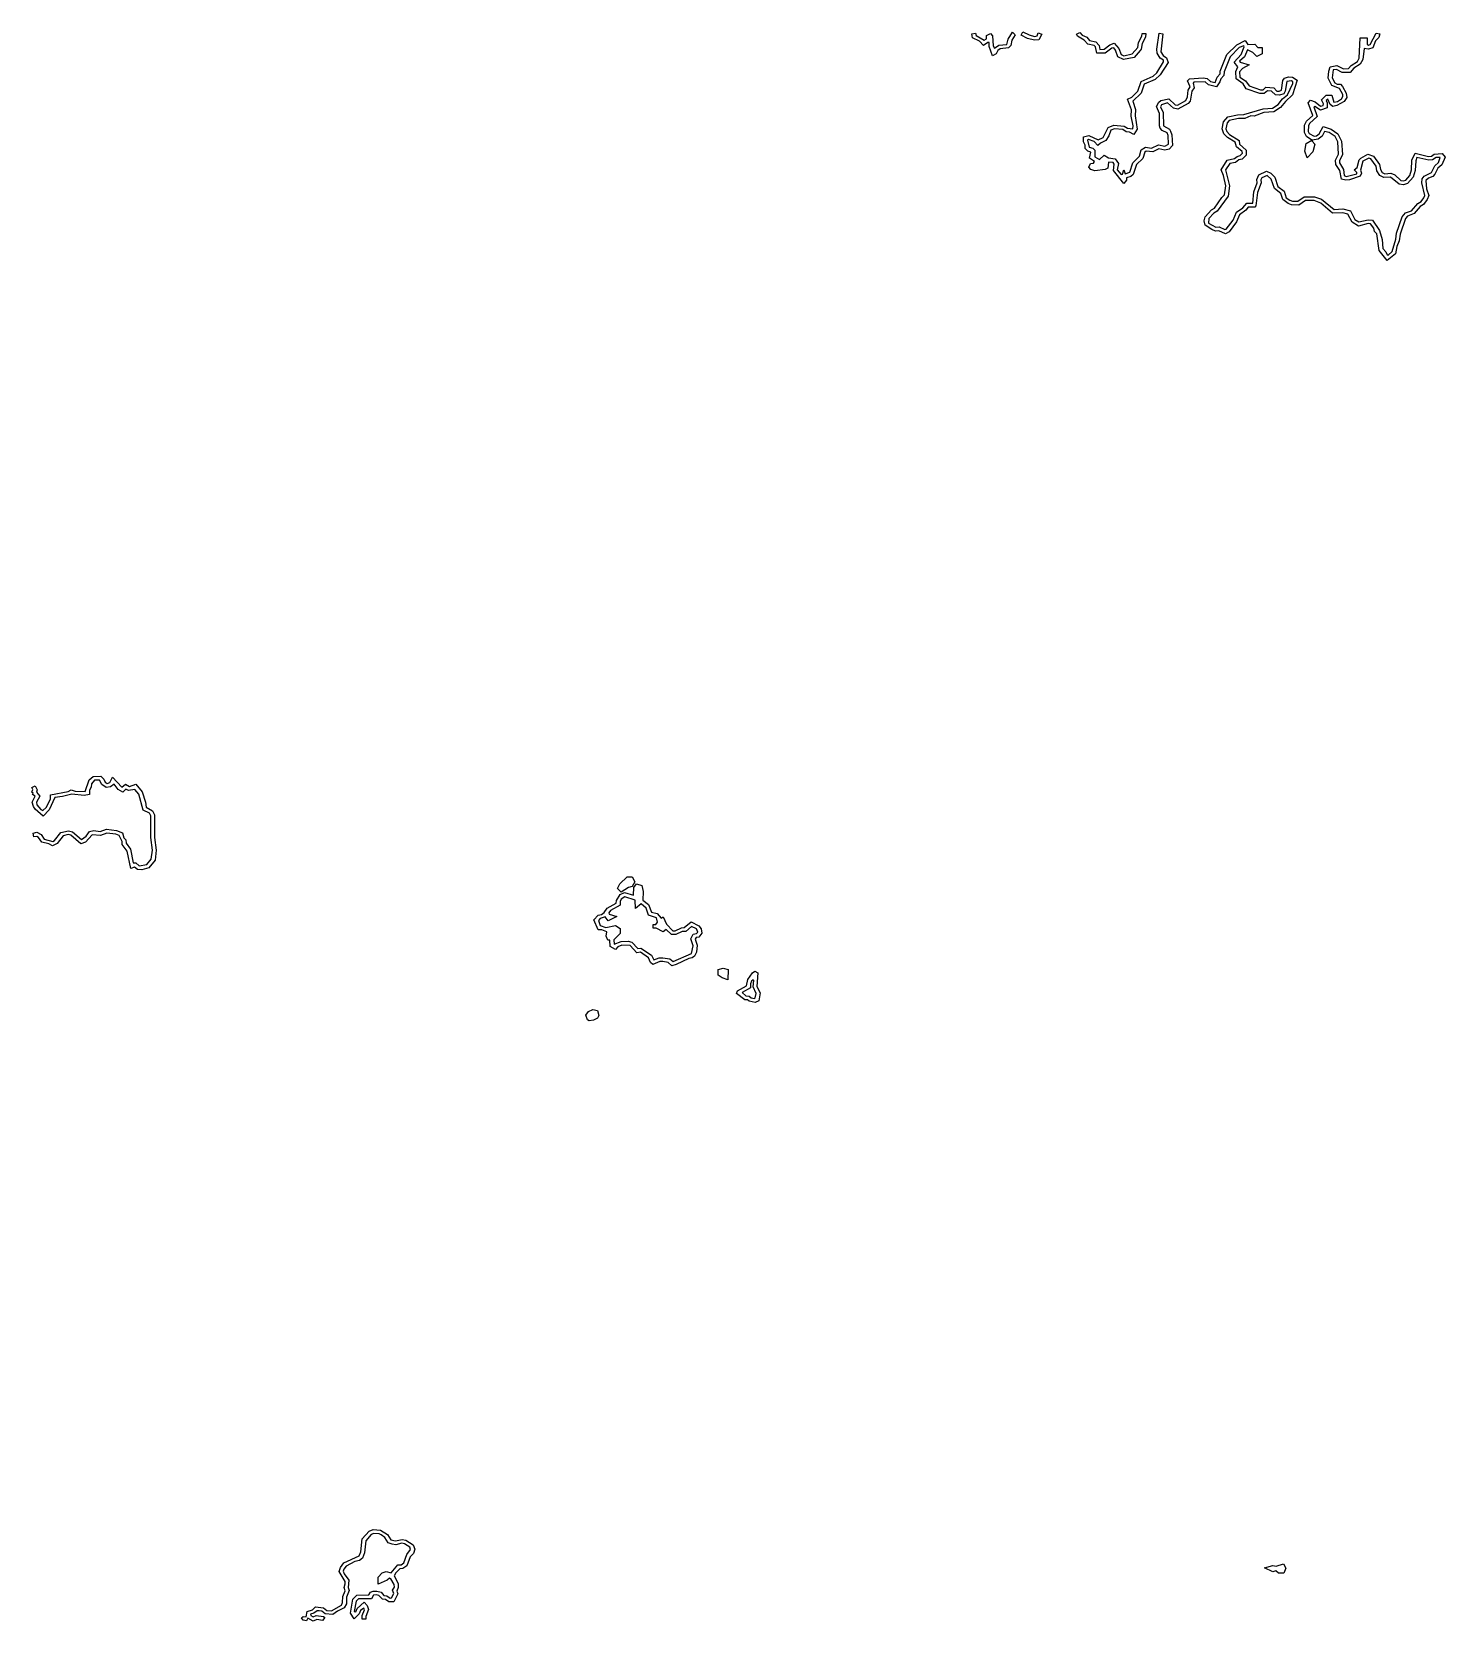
# Model space of a CAD drawing. Header units: metres. Extents: x 0 to 226, y 0 to 254.
import ezdxf

# ---------------------------------------------------------------- set-up
doc = ezdxf.new("R2010")
doc.units = ezdxf.units.M
doc.layers.add('contour_grooves', color=7, linetype='Continuous')

msp = doc.modelspace()

# ---------------------------------------------------------------- linework, layer by layer
at = {"layer": 'contour_grooves'}
for points in [[(150.31, 253.96), (150.9, 254.04), (150.99, 253.69), (152.25, 252.9), (152.64, 253.15), (152.66, 253.68), (153.3, 253.99), (153.61, 253.6), (153.69, 252.02), (153.93, 251.64), (154.63, 252.13), (155.87, 252.24), (156.08, 253.07), (156.82, 254.21), (157.24, 253.79), (156.67, 252.91), (156.54, 252.07), (156.18, 251.7), (154.84, 251.53), (154.47, 251.25), (154.2, 250.72), (153.59, 250.42), (153.08, 251.91), (153.04, 252.53), (152.86, 252.56), (152.16, 252.09), (151.49, 252.75), (150.39, 253.28), (150.31, 253.96)], [(158.17, 253.73), (158.44, 254.27), (159.45, 253.77), (160.33, 253.54), (160.73, 253.61), (160.93, 254.11), (161.49, 253.89), (161, 253), (160.33, 252.93), (159.21, 253.21), (158.17, 253.73)], [(167.07, 253.87), (167.61, 254.13), (167.96, 253.75), (168.68, 253.43), (169.15, 252.85), (170.17, 252.67), (170.67, 252.08), (170.81, 251.42), (171.47, 251.46), (172.41, 252.16), (173.1, 252.44), (173.84, 251.6), (174.19, 250.62), (174.65, 250.44), (175.97, 250.73), (176.86, 251.76), (176.97, 252.56), (177.51, 253.56), (177.55, 254.02), (178.15, 253.98), (178.11, 253.41), (177.57, 252.4), (177.42, 251.5), (177.24, 251.26), (176.3, 250.17), (174.56, 249.83), (173.65, 250.26), (173.31, 251.3), (173.02, 251.69), (172.7, 251.62), (171.63, 250.86), (170.31, 250.82), (170.07, 251.84), (169.88, 252.08), (168.84, 252.28), (168.29, 252.94), (167.23, 253.55), (167.07, 253.87)], [(168.19, 236.62), (168.19, 237.44), (169.03, 237.65), (170.54, 236.98), (171.33, 237.35), (172.13, 238.94), (173.02, 239.32), (174.71, 239.16), (175.21, 238.81), (176.09, 238.72), (176.13, 239.21), (175.82, 240.74), (175.87, 241.79), (175.23, 243.46), (175.92, 243.81), (176.88, 244.74), (177.42, 246.33), (179.35, 247.14), (179.92, 247.7), (181, 249.47), (180.96, 249.72), (180.47, 250.06), (179.97, 250.84), (179.89, 251.46), (180.28, 254.06), (180.87, 253.94), (180.55, 251.07), (180.94, 250.47), (181.46, 250.12), (181.72, 249.34), (180.45, 247.38), (179.67, 246.61), (177.88, 245.88), (177.39, 244.41), (176.05, 243.15), (176.48, 241.8), (176.42, 240.78), (176.77, 238.65), (176.22, 237.84), (175.53, 238.18), (175, 238.22), (174.46, 238.59), (173.12, 238.72), (172.57, 238.51), (172.22, 237.6), (171.73, 236.88), (170.88, 236.45), (170.49, 236.07), (169.89, 236.67), (168.97, 237), (168.79, 236.89), (169.06, 235.78), (169.65, 235.62), (169.97, 235.29), (169.97, 234.22), (170.74, 233.8), (171.5, 234.53), (172.2, 234.07), (173.22, 233.94), (173.78, 233.18), (173.58, 232.18), (174.22, 231.4), (174.4, 231.47), (174.63, 232.17), (174.87, 231.5), (175.61, 231.78), (176.09, 233.25), (177.14, 234.33), (177.38, 235.35), (178.12, 235.8), (179.05, 235.63), (180.17, 236.15), (181.22, 235.92), (181.78, 236.28), (181.72, 237.63), (181.56, 238.1), (180.79, 238.47), (180.43, 238.83), (180.34, 239.2), (180.32, 241.17), (179.87, 242.32), (180.21, 243.01), (180.57, 243.24), (181.82, 243.55), (182.84, 242.59), (183.22, 242.51), (184.58, 243.26), (184.83, 243.84), (184.93, 244.93), (185.25, 245.44), (184.84, 246.41), (185.13, 246.75), (187.35, 246.89), (187.96, 246.79), (188.52, 246.28), (189.24, 246.14), (189.59, 247.02), (190.06, 247.51), (190.07, 247.96), (191.14, 250.61), (192.72, 252.2), (194.04, 252.86), (194.49, 252.23), (195.59, 252.26), (196.1, 251.77), (196.78, 251.75), (196.78, 250.76), (195.91, 250.33), (195.28, 250.96), (194.43, 251.37), (193.95, 250.27), (193.17, 249.58), (193.25, 249.39), (194.72, 248.97), (193.61, 248.41), (193.17, 247.85), (193.22, 247.02), (194.13, 246.39), (194.68, 245.59), (196.54, 244.97), (196.92, 244.99), (197.37, 245.39), (198.68, 245.28), (199.14, 244.77), (199.49, 244.73), (199.9, 244.94), (200.08, 246.47), (200.38, 246.83), (201.02, 247.03), (201.67, 247), (202.41, 246.5), (201.63, 244.17), (200.5, 243.12), (199.72, 242.14), (198.63, 241.42), (197.03, 241.34), (195.51, 240.77), (194.96, 240.81), (194.01, 240.39), (192.98, 240.38), (191.52, 240.08), (191.18, 239.66), (190.99, 238.74), (191.11, 238.29), (191.58, 237.82), (193.08, 236.85), (193.16, 236.26), (194.24, 235.29), (194.24, 234.53), (193.58, 233.88), (193.05, 233.74), (192.51, 233.34), (191.59, 233.18), (190.92, 232.14), (191.57, 229.57), (191.34, 227.94), (189.56, 225.52), (189.02, 225.24), (188.25, 224.37), (188.21, 223.62), (189.38, 222.97), (189.92, 223), (190.81, 222.58), (191.02, 222.65), (192.14, 224.1), (192.7, 225.37), (193.71, 226.08), (194.32, 226.84), (195.27, 226.81), (195.45, 228.61), (196, 230.08), (195.91, 230.63), (196.27, 231.34), (197.48, 231.95), (198.19, 231.6), (198.79, 230.99), (199.28, 229.48), (200.29, 228.74), (200.64, 227.67), (201.19, 227.29), (201.64, 227.13), (202.48, 227.12), (203.5, 227.83), (205.18, 227.83), (206.29, 227.46), (208.32, 225.81), (209.72, 225.9), (210.93, 225.57), (211.61, 224.21), (212.26, 223.81), (213.77, 224.17), (214.46, 224.08), (215.57, 222.46), (215.98, 220.98), (216.11, 219.55), (216.59, 219.04), (216.78, 218.52), (216.96, 218.47), (217.6, 219.06), (218.17, 221.04), (218.29, 222), (219.21, 224.63), (219.73, 225.25), (220.7, 225.6), (221.74, 226.75), (222.25, 227.06), (222.69, 227.69), (222.82, 228.05), (222.34, 230.06), (222.41, 230.71), (222.75, 231.12), (223.92, 231.75), (224.45, 232.82), (225.05, 233.33), (225.31, 234.13), (224.63, 234.12), (224.05, 233.75), (223.46, 233.7), (221.56, 234.11), (221.37, 233.61), (221.27, 232.06), (220.99, 230.96), (220.04, 229.95), (219.4, 229.77), (218.75, 229.88), (217.35, 230.97), (216.26, 230.92), (215.63, 231.24), (215.17, 232.02), (215.03, 232.73), (214.21, 233.93), (213.89, 234.03), (212.92, 233.52), (212.51, 232.09), (212.69, 231.6), (212.5, 231.13), (210.79, 230.54), (210.2, 230.48), (209.5, 230.67), (209.2, 232.03), (208.61, 233.01), (208.53, 233.69), (209.02, 234.69), (208.9, 236.63), (208.47, 237.48), (207.52, 238.12), (206.78, 238.31), (206.41, 237.53), (205.78, 237.06), (204.78, 236.91), (204.77, 236.73), (205.21, 236.28), (204.9, 235.02), (203.99, 234.1), (203.63, 235.17), (203.82, 236.37), (204.72, 236.91), (203.88, 237.51), (203.56, 238.15), (203.56, 239.31), (203.87, 239.93), (204.91, 240.87), (204.17, 242.87), (204.52, 243.32), (205.3, 243.06), (206.15, 242.37), (206.53, 242.44), (206.61, 242.74), (206.3, 243.37), (207.05, 244.12), (207.93, 244.12), (208.28, 242.97), (208.86, 243.09), (209.49, 243.52), (209.72, 243.88), (209.69, 244.21), (209.17, 245.17), (207.96, 245.64), (207.37, 246.82), (207.46, 247.94), (207.69, 248.63), (208.73, 248.85), (209.83, 248.36), (210.63, 248.38), (211.04, 248.89), (212.03, 249.5), (212.31, 250.02), (212.47, 253.28), (213.58, 253.28), (213.58, 252.26), (213.84, 252.13), (214.08, 252.24), (215.02, 254.07), (215.61, 253.93), (215.46, 253.34), (214.96, 252.82), (214.52, 251.72), (213.79, 251.48), (213.1, 251.59), (212.89, 249.83), (212.48, 249.08), (211.46, 248.42), (210.87, 247.77), (209.61, 247.77), (208.69, 248.24), (208.17, 248.15), (208.01, 246.9), (208.44, 246.07), (208.78, 245.9), (209.35, 245.9), (209.65, 245.52), (210.26, 244.42), (210.37, 243.75), (209.93, 243.1), (208.77, 242.44), (208.12, 242.31), (207.68, 242.61), (207.32, 243.48), (207.06, 243.24), (207.22, 242.87), (207.21, 242.11), (206.12, 241.72), (205.22, 242.29), (205.04, 242.26), (205.59, 240.7), (204.38, 239.59), (204.18, 239.2), (204.16, 238.31), (204.33, 237.95), (205.1, 237.53), (205.51, 237.61), (205.89, 237.9), (206.55, 239.1), (207.82, 238.66), (208.92, 237.93), (209.51, 236.76), (209.63, 234.63), (209.16, 233.6), (209.19, 233.28), (209.79, 232.2), (209.93, 231.23), (210.24, 231.1), (211.94, 231.53), (211.97, 231.72), (211.54, 232.16), (212.02, 232.51), (212.33, 233.76), (212.58, 234.05), (213.73, 234.67), (214.64, 234.36), (215.59, 233.03), (215.75, 232.22), (216.02, 231.72), (216.43, 231.52), (217.39, 231.61), (218.03, 231.35), (218.99, 230.46), (219.35, 230.39), (219.78, 230.51), (220.43, 231.23), (220.68, 232.18), (220.76, 233.68), (221.27, 234.82), (223.44, 234.3), (223.9, 234.35), (224.35, 234.69), (225.64, 234.79), (226.1, 234.18), (225.54, 232.95), (224.91, 232.42), (224.44, 231.44), (224.14, 231.09), (223.42, 230.82), (223, 230.47), (223.1, 229.12), (223.48, 228.04), (223.22, 227.39), (222.64, 226.59), (222.1, 226.26), (221.12, 225.14), (220.07, 224.71), (219.75, 224.34), (218.88, 221.87), (218.74, 220.8), (218.35, 219.85), (218.13, 218.72), (216.8, 217.64), (215.54, 219.25), (215.13, 221.88), (214.79, 222.26), (214.68, 222.82), (214.14, 223.5), (213.78, 223.56), (212.22, 223.13), (211.2, 223.75), (210.51, 225.08), (209.72, 225.29), (208.06, 225.2), (206.18, 226.82), (205.09, 227.23), (203.72, 227.22), (202.67, 226.52), (201.51, 226.53), (200.93, 226.75), (200.09, 227.39), (199.8, 228.34), (198.77, 229.14), (198.24, 230.68), (197.56, 231.23), (196.71, 230.85), (196.55, 230.57), (196.62, 230.06), (196.04, 228.5), (195.78, 226.38), (195.62, 226.16), (194.55, 226.16), (194.16, 225.67), (193.15, 224.95), (192.67, 223.82), (191.49, 222.23), (190.9, 221.89), (189.83, 222.38), (189.31, 222.35), (188.72, 222.59), (187.66, 223.3), (187.52, 223.98), (187.68, 224.61), (188.67, 225.74), (189.16, 226), (190.33, 227.75), (190.76, 228.15), (190.96, 229.58), (190.59, 231.26), (190.2, 232.14), (191.2, 233.68), (192.33, 233.95), (192.79, 234.3), (193.28, 234.43), (193.63, 234.81), (193.59, 235.09), (192.69, 235.85), (192.47, 236.57), (191.21, 237.34), (190.64, 237.91), (190.37, 238.72), (190.6, 239.87), (191.29, 240.66), (192.86, 240.98), (193.85, 241), (196.94, 241.94), (198.42, 242.01), (199.36, 242.63), (200.03, 243.51), (200.84, 244.15), (201.7, 245.98), (201.71, 246.23), (201.47, 246.4), (200.74, 246.3), (200.47, 244.73), (200.24, 244.33), (199.57, 244.13), (198.9, 244.16), (198.29, 244.74), (197.66, 244.79), (197.08, 244.37), (196.43, 244.37), (194.23, 245.11), (193.74, 245.92), (192.63, 246.72), (192.57, 247.92), (192.91, 248.65), (192.29, 249.42), (193.41, 250.62), (193.92, 251.84), (193.84, 252.03), (193.12, 251.73), (191.65, 250.26), (190.68, 247.83), (190.67, 247.26), (190.15, 246.73), (190.03, 246.25), (189.47, 245.46), (188.17, 245.76), (187.65, 246.23), (185.84, 246.2), (185.74, 246.06), (185.91, 245.27), (185.51, 244.75), (185.28, 243.18), (184.96, 242.77), (183.28, 241.88), (182.61, 242.01), (181.61, 242.89), (180.68, 242.59), (180.52, 242.23), (180.91, 241.36), (180.96, 239.18), (181.93, 238.66), (182.11, 238.34), (182.31, 237.78), (182.4, 236.07), (181.89, 235.48), (181.21, 235.29), (180.21, 235.53), (179.27, 235.04), (178.2, 235.13), (177.97, 235.01), (177.65, 233.99), (176.66, 233.02), (176.11, 231.43), (175.76, 231.08), (175.04, 230.88), (175.05, 230.52), (174.63, 229.96), (172.97, 232.03), (173.09, 233.06), (172.9, 233.33), (172.15, 233.39), (172.09, 232.44), (171.62, 232.2), (169.99, 231.97), (169.32, 232.2), (169.03, 232.59), (169.3, 233.15), (169.79, 233.24), (169.91, 233.5), (169.14, 234.01), (169.36, 234.99), (168.85, 235.14), (168.44, 235.55), (168.43, 236.12), (168.19, 236.62)], [(-0.27, 133.23), (0.27, 133.5), (0.59, 132.86), (0.47, 132.48), (1.04, 131.84), (0.46, 130.84), (0.53, 130.46), (1.18, 129.68), (1.52, 129.52), (2.05, 129.99), (2.74, 131.37), (2.75, 132.06), (5.55, 132.57), (6.06, 132.85), (6.67, 132.65), (8.26, 132.58), (8.91, 134.42), (9.56, 134.98), (10.81, 135.02), (11.29, 134.54), (11.46, 134.06), (11.81, 133.86), (12.22, 134.04), (12.64, 134.89), (14.14, 133.25), (14.72, 133.75), (15.37, 133.35), (16.38, 133.74), (17.4, 132.51), (17.95, 130.86), (18.04, 130.08), (19.07, 129.5), (19.39, 128.85), (19.39, 125.2), (19.65, 123.17), (19.48, 121.57), (18.48, 120.37), (17.33, 120.03), (16.68, 120.09), (16.19, 120.44), (15.57, 120.25), (15, 123.04), (14.21, 124.08), (14.2, 124.57), (13.73, 125.51), (13.19, 125.72), (11.75, 125.92), (10.72, 125.55), (9.42, 125.65), (8.31, 124.45), (7.61, 124.17), (6, 125.56), (5.56, 125.67), (4.76, 125.46), (3.77, 124.22), (3.04, 123.86), (2.46, 124.2), (1.33, 124.46), (0.83, 125.22), (0.52, 125.38), (0.07, 125.31), (-0.07, 125.89), (0.54, 126.05), (1.22, 125.71), (1.74, 124.96), (3.1, 124.57), (3.37, 124.71), (4.4, 125.99), (5.6, 126.29), (6.24, 126.13), (7.69, 124.86), (8.42, 125.41), (8.97, 126.16), (9.66, 126.34), (10.67, 126.17), (11.68, 126.55), (13.28, 126.32), (14.26, 125.93), (14.49, 125.16), (14.81, 124.83), (14.82, 124.32), (15.54, 123.31), (15.99, 121.12), (16.37, 121.15), (16.95, 120.67), (18.14, 120.89), (18.85, 121.72), (19.04, 123.18), (18.79, 125.22), (18.79, 128.7), (18.57, 129.11), (17.58, 129.56), (16.88, 132.16), (16.23, 132.92), (15.2, 132.71), (14.79, 132.93), (14.31, 132.49), (13.54, 132.88), (12.91, 133.76), (12.36, 133.34), (11.64, 133.22), (10.95, 133.68), (10.59, 134.39), (9.8, 134.39), (9.31, 133.81), (9.23, 133.27), (8.96, 132.77), (8.95, 132.1), (8.14, 131.94), (6.16, 132.17), (4.63, 131.76), (3.44, 131.63), (2.54, 129.62), (1.53, 128.61), (0.28, 129.73), (-0.02, 130.19), (-0.19, 130.84), (0.26, 131.8), (-0.13, 132.08), (-0.06, 132.33), (-0.27, 132.48), (-0.1, 132.88), (-0.27, 133.23)], [(89.73, 112.04), (90.46, 112.77), (90.99, 112.87), (91.4, 113.21), (91.9, 113.89), (93.32, 114.66), (93.36, 115.11), (93.99, 116.05), (94.65, 116.38), (96.08, 115.99), (96.17, 117.19), (96.6, 117.77), (97.44, 117.49), (97.65, 116.58), (97.57, 115.19), (98.48, 114.46), (98.98, 113.27), (99.91, 113.03), (100.51, 112.27), (100.87, 112.49), (101.38, 111.31), (102.4, 110.28), (102.76, 110.25), (103.77, 110.76), (104.23, 110.77), (105.35, 111.71), (106.58, 111.06), (106.92, 110.57), (107.04, 109.87), (106.55, 109.23), (106.11, 109.16), (105.96, 108.93), (106.32, 107.95), (106.18, 106.82), (105.85, 106.18), (105.48, 105.93), (104.95, 105.84), (102.95, 104.84), (102.22, 104.65), (101.66, 105.19), (100.78, 105.32), (100.34, 105.32), (99.18, 104.85), (98.83, 105.2), (98.52, 105.91), (97.22, 106.81), (96.61, 106.74), (95.56, 107.89), (94.23, 107.95), (93.59, 107.67), (93.21, 107.29), (92.34, 107.73), (92.33, 108.77), (91.97, 108.77), (91.72, 109.41), (91.82, 110.07), (91.05, 110.41), (90.42, 110.41), (89.73, 112.04)], [(93.55, 117.01), (93.92, 117.76), (95.06, 118.9), (95.88, 118.9), (96.29, 118.09), (95.9, 117.33), (95.32, 117.18), (94.11, 116.45), (93.55, 117.01)], [(90.75, 111.13), (91.66, 110.79), (93.22, 111.11), (93.96, 110.62), (93.96, 109.82), (92.95, 108.8), (93.02, 108.1), (94.1, 108.55), (95.22, 108.59), (95.82, 108.44), (96.78, 107.42), (97.27, 107.46), (98.97, 106.35), (99.36, 105.59), (100.21, 105.92), (100.8, 105.92), (101.93, 105.75), (102.44, 105.33), (105.39, 106.6), (105.68, 107.87), (105.3, 108.96), (105.68, 109.71), (106.2, 109.8), (106.4, 110.06), (106.19, 110.56), (105.4, 110.96), (104.47, 110.16), (103.9, 110.15), (102.89, 109.65), (102.19, 109.65), (101.34, 110.47), (100.84, 110.09), (99.72, 110.66), (99.26, 110.67), (99.26, 111.27), (99.65, 111.28), (99.97, 111.62), (99.76, 112.33), (98.51, 112.76), (98.13, 113.9), (97.33, 114.58), (96.41, 113.81), (96.37, 115.16), (94.72, 115.72), (94.15, 115.35), (93.96, 114.96), (93.96, 114.37), (92.4, 113.5), (92.14, 113.15), (92.22, 112.95), (93.42, 112.55), (92.03, 111.85), (91.57, 112.48), (90.75, 112.21), (90.49, 111.9), (90.75, 111.13)], [(109.65, 104.07), (110.46, 104.28), (111.24, 104.08), (111.22, 102.42), (110.32, 102.72), (109.65, 103.17), (109.65, 104.07)], [(112.61, 100.22), (112.75, 100.64), (114.2, 101.46), (114.43, 102.45), (115.17, 103.55), (115.55, 103.78), (116.01, 103.51), (115.86, 101.31), (116.38, 100.33), (116.17, 99.05), (115.58, 98.8), (114.63, 98.98), (114.37, 99.21), (113.93, 99.21), (112.61, 100.22)], [(114.65, 99.81), (114.96, 99.53), (115.47, 99.43), (115.61, 99.54), (115.72, 100.2), (115.24, 101.28), (115.37, 102.28), (115.26, 102.43), (114.98, 102.2), (114.84, 101.78), (114.83, 101.12), (113.48, 100.35), (114.1, 99.82), (114.65, 99.81)], [(88.49, 96.76), (88.87, 97.33), (89.56, 97.64), (90.35, 97.48), (90.53, 96.67), (90.32, 96.29), (89.69, 95.92), (89, 95.84), (88.74, 96.01), (88.49, 96.76)], [(42.95, 0.21), (43.17, 0.43), (43.67, 0.39), (43.84, 1.2), (44.67, 1.51), (45.18, 1.95), (46.45, 1.8), (46.97, 1.4), (47.71, 1.32), (49.32, 2.26), (49.51, 2.64), (49.53, 3.61), (49.94, 4.54), (49.77, 5.09), (49.94, 5.66), (49.91, 6.01), (48.94, 7.61), (49.17, 8.27), (49.71, 8.99), (52.17, 10.12), (52.42, 10.78), (52.66, 12.87), (53.78, 14.08), (54.42, 14.35), (55.57, 14.26), (56.71, 13.54), (57.24, 12.71), (57.98, 12.53), (59.05, 12.78), (59.66, 12.65), (60.83, 11.89), (61.06, 11.2), (60.84, 10.53), (60.32, 10), (59.78, 8.56), (59.17, 8.1), (58.68, 8.06), (58.01, 7.42), (57.76, 6.93), (58.39, 5.68), (58.43, 5.06), (58.22, 4.47), (58.35, 4.05), (57.7, 2.75), (56.91, 2.75), (56.39, 3.14), (55.89, 3.19), (55.31, 3.8), (54.94, 3.9), (54.46, 3.86), (54.14, 3.26), (52.06, 3.26), (51.68, 2.88), (51.38, 1.2), (51.63, 1.15), (51.83, 1.69), (52.94, 2.71), (53.46, 2.19), (53.66, 1.53), (53.24, 0.44), (53.24, 0), (52.64, 0), (52.64, 0.58), (53.02, 1.5), (52.91, 1.75), (52.37, 1.38), (52.18, 0.86), (51.36, 0.04), (50.77, 0.93), (51.13, 3.2), (51.8, 3.86), (53.71, 3.87), (53.99, 4.3), (54.39, 4.5), (55.01, 4.5), (55.66, 4.34), (56.1, 3.78), (56.61, 3.73), (57.12, 3.36), (57.35, 3.4), (57.69, 4.08), (57.52, 4.66), (57.82, 5.14), (57.79, 5.53), (57.26, 6.45), (57, 6.58), (56.65, 6.22), (55.18, 5.62), (55.18, 6.74), (55.83, 7.39), (56.5, 7.61), (57.31, 7.44), (58.38, 8.7), (58.9, 8.71), (59.32, 9.01), (59.81, 10.35), (60.41, 11.15), (60.29, 11.54), (59.45, 12.07), (59.02, 12.16), (58.06, 11.91), (57.44, 12), (56.82, 12.22), (56.3, 13.08), (55.7, 13.49), (55.37, 13.67), (54.51, 13.74), (54.11, 13.56), (53.22, 12.56), (53, 10.62), (52.68, 9.74), (52.24, 9.41), (51.49, 9.21), (50.07, 8.5), (49.72, 8.01), (49.62, 7.67), (49.77, 7.26), (50.52, 6.22), (50.41, 5.09), (50.58, 4.6), (50.13, 3.52), (50.11, 2.47), (49.77, 1.82), (48.67, 1.28), (47.95, 0.72), (46.7, 0.84), (46.18, 1.25), (45.76, 1.35), (45.43, 1.34), (44.92, 0.94), (44.39, 0.78), (44.41, 0.56), (44.77, 0.35), (45.26, 0.57), (46.43, 0.42), (46.67, 0.24), (46.31, -0.24), (45.37, -0.06), (44.79, -0.34), (43.92, 0.13), (43.72, -0.29), (43.21, -0.19), (42.95, 0.21)], [(197.15, 8.24), (198.52, 8.58), (199.04, 8.47), (200.18, 8.84), (200.58, 8.17), (200.25, 7.34), (199.41, 7.34), (199, 7.73), (198.52, 7.55), (197.15, 8.24)]]:
    msp.add_lwpolyline(points, close=True, dxfattribs=at)

doc.saveas('drawing.dxf')
